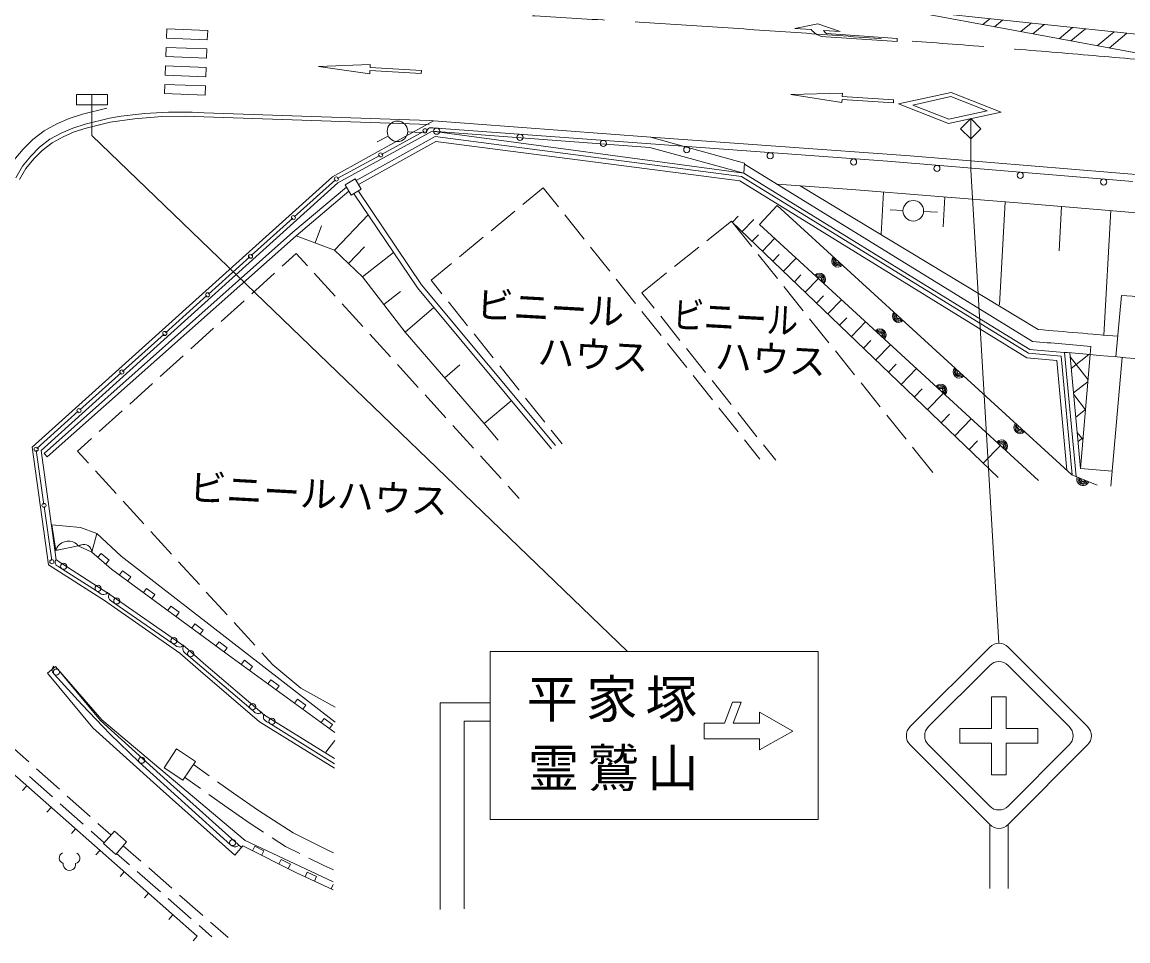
# Model space of a CAD drawing. Units: millimetres, scale not verified. Extents: x 40000 to 680000, y 20000 to 380000.
# Drawn here: x 379522 to 433298, y 247796 to 292470 of the extents above; entities that cross this region are included whole.
import ezdxf
from ezdxf.enums import TextEntityAlignment as Align

# ---------------------------------------------------------------- set-up
doc = ezdxf.new("R2010")
doc.units = ezdxf.units.MM
doc.header["$LTSCALE"] = 1000
doc.linetypes.add('CHAIN', pattern=[18.5, 12, -1.5, 3.5, -1.5])
for name, color, linetype, lineweight in [('M-BGD', 7, 'Continuous', 13), ('M-BMK', 2, 'CHAIN', 13), ('M-STR-STRC', 7, 'Continuous', 13)]:
    doc.layers.add(name, color=color, linetype=linetype, lineweight=lineweight)
doc.styles.add('ＭＳ ゴシック', font='')
doc.styles.get('ＭＳ ゴシック').set_extended_font_data('MS Gothic')

msp = doc.modelspace()

# ---------------------------------------------------------------- linework, layer by layer
at = {"layer": 'M-BGD'}
for p, q in [((382453, 287988), (383649, 288283)), ((381203, 287523), (381810, 287791)), ((381810, 287791), (382453, 287988)), ((383768, 287797), (382586, 287506)), ((383807, 287601), (384988, 287772)), ((384988, 287772), (386313, 287878)), ((386313, 287878), (387452, 287897)), ((387452, 287897), (388362, 287865)), ((388362, 287865), (399310, 287488)), ((399317, 287688), (388369, 288064)), ((380037, 286758), (380596, 287191)), ((380596, 287191), (381203, 287523)), ((381985, 287321), (381425, 287074)), ((382586, 287506), (381985, 287321)), ((382055, 287134), (382639, 287313)), ((382639, 287313), (383807, 287601)), ((394614, 284950), (399536, 287671)), ((394882, 284653), (399465, 287175)), ((399317, 287688), (410092, 286872)), ((399465, 287175), (410054, 286373)), ((399465, 287175), (414620, 285119)), ((379568, 286286), (380037, 286758)), ((380871, 286772), (380369, 286382)), ((381425, 287074), (380871, 286772)), ((380981, 286604), (381513, 286895)), ((381513, 286895), (382055, 287134)), ((395772, 284773), (399605, 286904)), ((395884, 284572), (399650, 286666)), ((397329, 286931), (396790, 286655)), ((398275, 287134), (398946, 287096)), ((399605, 286904), (414505, 284967)), ((399650, 286666), (414426, 284745)), ((410086, 286872), (414654, 285617)), ((422712, 285965), (410092, 286872)), ((379122, 285751), (379568, 286286)), ((380369, 286382), (379938, 285949)), ((380086, 285814), (380501, 286232)), ((380501, 286232), (380981, 286604)), ((410054, 286373), (414620, 285119)), ((379938, 285949), (379534, 285464)), ((379698, 285350), (380086, 285814)), ((414620, 285119), (414654, 285617)), ((414651, 285570), (428653, 276942)), ((435056, 284944), (422712, 285965)), ((379534, 285464), (379209, 284899)), ((379393, 284817), (379698, 285350)), ((414620, 285119), (426177, 277998)), ((380016, 271800), (394614, 284950)), ((380442, 271644), (394882, 284653)), ((414426, 284745), (428390, 276141)), ((414426, 284745), (428390, 276141)), ((414505, 284967), (428464, 276366)), ((416237, 284593), (419873, 284325)), ((417362, 284510), (428936, 277521)), ((392694, 282255), (395297, 284446)), ((392842, 282079), (395413, 284243)), ((395672, 284111), (398749, 279550)), ((395879, 284251), (398949, 279700)), ((403874, 283599), (404863, 284412)), ((404863, 284412), (405604, 283484)), ((419873, 284325), (423906, 284008)), ((421296, 282156), (421409, 284204)), ((423906, 284008), (427953, 283678)), ((424308, 282520), (424388, 283969)), ((415387, 282623), (416245, 283559)), ((416245, 283559), (430568, 270463)), ((427057, 278726), (427333, 283728)), ((427953, 283678), (432002, 283347)), ((429950, 281345), (430069, 283505)), ((394713, 281381), (396353, 283102)), ((402329, 282328), (403488, 283281)), ((405916, 283093), (406852, 281921)), ((414068, 282739), (414353, 283035)), ((414542, 282284), (415110, 282876)), ((422366, 283313), (421731, 283348)), ((423362, 283269), (424033, 283232)), ((432002, 283347), (436009, 282993)), ((432135, 277256), (432468, 283306)), ((393777, 281730), (394086, 282559)), ((412819, 281832), (414020, 282793)), ((414020, 282793), (415007, 281561)), ((414045, 282761), (426987, 270328)), ((415387, 282623), (428959, 270176)), ((380593, 271501), (392689, 282251)), ((380746, 271329), (392842, 282079)), ((400785, 281057), (401943, 282010)), ((415034, 281812), (415329, 282119)), ((415525, 281340), (416116, 281954)), ((395392, 280734), (396165, 281546)), ((396070, 280087), (397591, 281267)), ((407164, 281530), (408100, 280358)), ((411257, 280583), (412429, 281520)), ((392857, 281217), (392174, 280600)), ((393395, 280625), (392857, 281217)), ((399410, 279926), (400399, 280740)), ((415319, 281171), (416257, 280000)), ((416036, 280849), (416342, 281168)), ((416546, 280359), (417160, 280997)), ((391803, 280265), (390690, 279260)), ((394742, 279147), (393732, 280256)), ((409665, 279311), (410867, 280271)), ((417077, 279849), (417395, 280181)), ((398949, 279700), (405454, 271880)), ((399938, 279264), (399409, 279926)), ((408412, 279967), (409348, 278795)), ((417607, 279340), (418244, 280003)), ((397112, 278744), (397919, 279370)), ((398749, 279550), (405262, 271720)), ((410267, 278558), (409665, 279311)), ((416570, 279610), (417508, 278439)), ((418158, 278811), (418488, 279155)), ((432980, 279184), (432717, 276196)), ((390319, 278925), (389206, 277919)), ((396089, 277668), (395079, 278777)), ((398154, 277400), (399542, 278597)), ((401188, 277703), (400251, 278874)), ((418708, 278282), (419369, 278970)), ((409660, 278405), (410596, 277232)), ((411515, 276995), (410579, 278167)), ((417820, 278049), (418758, 276878)), ((419280, 277733), (419623, 278090)), ((388834, 277584), (387721, 276579)), ((419852, 277183), (420539, 277898)), ((426177, 277998), (428525, 276551)), ((397435, 276189), (396425, 277298)), ((402438, 276142), (401501, 277313)), ((420446, 276613), (420802, 276984)), ((410908, 276842), (411844, 275670)), ((412763, 275433), (411827, 276605)), ((419071, 276488), (420008, 275318)), ((421040, 276042), (421753, 276784)), ((430221, 276410), (430781, 270376)), ((431504, 276702), (431471, 276303)), ((387350, 276244), (386237, 275238)), ((428390, 276141), (429835, 276021)), ((428464, 276366), (430047, 276234)), ((429835, 276021), (430330, 270689)), ((429835, 276021), (430330, 270689)), ((430047, 276234), (430583, 270457)), ((430474, 276388), (430996, 270766)), ((430492, 276199), (431366, 275084)), ((430544, 275634), (431405, 276309)), ((430996, 270766), (431471, 276303)), ((433015, 276170), (432462, 269905)), ((398782, 274710), (397772, 275819)), ((400072, 275178), (400804, 275810)), ((403688, 274581), (402751, 275751)), ((421656, 275450), (422027, 275835)), ((422273, 274857), (423014, 275628)), ((385866, 274903), (384753, 273898)), ((412156, 275279), (413092, 274107)), ((414011, 273870), (413075, 275042)), ((420321, 274927), (421259, 273757)), ((430654, 274450), (431359, 275002)), ((400128, 273232), (399118, 274341)), ((422914, 274242), (423298, 274642)), ((423554, 273626), (424323, 274427)), ((430662, 274361), (431241, 273623)), ((401989, 272956), (403313, 274062)), ((404938, 273019), (404001, 274190)), ((384382, 273563), (383268, 272557)), ((413404, 273716), (414340, 272544)), ((415260, 272308), (414323, 273480)), ((421571, 273366), (422509, 272196)), ((424219, 272987), (424619, 273403)), ((430764, 273265), (431242, 273640)), ((401475, 271753), (400465, 272862)), ((424885, 272348), (425683, 273180)), ((382897, 272222), (382215, 271606)), ((405780, 271968), (405250, 272629)), ((414652, 272153), (415393, 271225)), ((425575, 271685), (425990, 272117)), ((430833, 272522), (431116, 272162)), ((430874, 272081), (431126, 272278)), ((380806, 266082), (380016, 271800)), ((380580, 269018), (380210, 271651)), ((381177, 266319), (380442, 271644)), ((382215, 271606), (382745, 271025)), ((416173, 271164), (415572, 271917)), ((422822, 271805), (423808, 270574)), ((426266, 271021), (427096, 271885)), ((380593, 271501), (380746, 271329)), ((402822, 270274), (401812, 271383)), ((383083, 270656), (384095, 269549)), ((430984, 270896), (431009, 270916)), ((430568, 270463), (431802, 269956)), ((403697, 269313), (403158, 269904)), ((380964, 266286), (380594, 268919)), ((384432, 269180), (385444, 268073)), ((380969, 268029), (381159, 266781)), ((382355, 267904), (380969, 268029)), ((383151, 267607), (382355, 267904)), ((383151, 267607), (382918, 266694)), ((384336, 266510), (383151, 267607)), ((385782, 267704), (386794, 266597)), ((381545, 266852), (381134, 266770)), ((382247, 267002), (381159, 266781)), ((381212, 266904), (381169, 266783)), ((381263, 266982), (381212, 266904)), ((381336, 267064), (381263, 266982)), ((381453, 267155), (381336, 267064)), ((381578, 267203), (381453, 267155)), ((381707, 267229), (381578, 267203)), ((381841, 267234), (381707, 267229)), ((381983, 267196), (381841, 267234)), ((382083, 267148), (381983, 267196)), ((382160, 267097), (382083, 267148)), ((382247, 267002), (382160, 267097)), ((382918, 266694), (382247, 267002)), ((382349, 267032), (382282, 266986)), ((382405, 267053), (382349, 267032)), ((382473, 267068), (382405, 267053)), ((382567, 267071), (382473, 267068)), ((382649, 267048), (382567, 267071)), ((382726, 267013), (382649, 267048)), ((382796, 266966), (382726, 267013)), ((382855, 266892), (382796, 266966)), ((382888, 266831), (382855, 266892)), ((382909, 266775), (382888, 266831)), ((382918, 266694), (382909, 266775)), ((381131, 266226), (381138, 266293)), ((381135, 266176), (381131, 266226)), ((381138, 266293), (381157, 266340)), ((381157, 266340), (381173, 266366)), ((383743, 264676), (381177, 266319)), ((383874, 265877), (382918, 266694)), ((383368, 266638), (383206, 266448)), ((383748, 266313), (383368, 266638)), ((383586, 266123), (383748, 266313)), ((394742, 258433), (384336, 266510)), ((387131, 266228), (388143, 265121)), ((383521, 264344), (380806, 266082)), ((381152, 266130), (381135, 266176)), ((381186, 266072), (381152, 266130)), ((381223, 266037), (381186, 266072)), ((381290, 265993), (381223, 266037)), ((381459, 265885), (381290, 265993)), ((383136, 264809), (381459, 265885)), ((389736, 261560), (383874, 265877)), ((384407, 265795), (384259, 265593)), ((384809, 265498), (384407, 265795)), ((384661, 265297), (384809, 265498)), ((383304, 264701), (383136, 264809)), ((383371, 264658), (383304, 264701)), ((383441, 264637), (383371, 264658)), ((383499, 264635), (383441, 264637)), ((383569, 264650), (383499, 264635)), ((383621, 264676), (383569, 264650)), ((383670, 264716), (383621, 264676)), ((383692, 264749), (383670, 264716)), ((383724, 264556), (383734, 264623)), ((383734, 264623), (383754, 264670)), ((387447, 262100), (383743, 264676)), ((383754, 264670), (383771, 264694)), ((385579, 264931), (385431, 264730)), ((385982, 264635), (385579, 264931)), ((385834, 264434), (385982, 264635)), ((388480, 264751), (389492, 263644)), ((387199, 261785), (383521, 264344)), ((383726, 264506), (383724, 264556)), ((383742, 264459), (383726, 264506)), ((383774, 264400), (383742, 264459)), ((383809, 264363), (383774, 264400)), ((383875, 264318), (383809, 264363)), ((384039, 264204), (383875, 264318)), ((386823, 262270), (384039, 264204)), ((386752, 264068), (386604, 263867)), ((387154, 263772), (386752, 264068)), ((387006, 263570), (387154, 263772)), ((387924, 263205), (387776, 263003)), ((388327, 262908), (387924, 263205)), ((389830, 263275), (390842, 262168)), ((388179, 262707), (388327, 262908)), ((386988, 262156), (386823, 262270)), ((387053, 262110), (386988, 262156)), ((387122, 262087), (387053, 262110)), ((387180, 262083), (387122, 262087)), ((387250, 262096), (387180, 262083)), ((387303, 262119), (387250, 262096)), ((387354, 262157), (387303, 262119)), ((387339, 261980), (387342, 262030)), ((387350, 261931), (387339, 261980)), ((387342, 262030), (387358, 262095)), ((387376, 261869), (387350, 261931)), ((387377, 262190), (387354, 262157)), ((387358, 262095), (387383, 262139)), ((387383, 262139), (387403, 262162)), ((388344, 261307), (387447, 262100)), ((389097, 262341), (388949, 262140)), ((389499, 262045), (389097, 262341)), ((389351, 261844), (389499, 262045)), ((388079, 261007), (387199, 261785)), ((387408, 261829), (387376, 261869)), ((387469, 261777), (387408, 261829)), ((387621, 261648), (387469, 261777)), ((390639, 259074), (387621, 261648)), ((394736, 257926), (389736, 261560)), ((390329, 261438), (390182, 261236)), ((390733, 261144), (390329, 261438)), ((391179, 261799), (391710, 261219)), ((380763, 260812), (381148, 261131)), ((380978, 260980), (380988, 261029)), ((380983, 260930), (380978, 260980)), ((381001, 260866), (380983, 260930)), ((380988, 261029), (381012, 261092)), ((381027, 260822), (381001, 260866)), ((381012, 261092), (381043, 261133)), ((381081, 260763), (381027, 260822)), ((381043, 261133), (381065, 261153)), ((383404, 258548), (381148, 261131)), ((381148, 261131), (383327, 258509)), ((391073, 258445), (388079, 261007)), ((391309, 258769), (388344, 261307)), ((390586, 260942), (390733, 261144)), ((391710, 261219), (393073, 260083)), ((391710, 261219), (393073, 260083)), ((380763, 260812), (382965, 258161)), ((382420, 259283), (381081, 260763)), ((391625, 260496), (391478, 260294)), ((392029, 260202), (391625, 260496)), ((391882, 260000), (392029, 260202)), ((393073, 260083), (394750, 259158)), ((383801, 257855), (382420, 259283)), ((392921, 259554), (392774, 259352)), ((393325, 259260), (392921, 259554)), ((393178, 259058), (393325, 259260)), ((390791, 258944), (390639, 259074)), ((390852, 258892), (390791, 258944)), ((390918, 258862), (390852, 258892)), ((390976, 258852), (390918, 258862)), ((391046, 258858), (390976, 258852)), ((391102, 258876), (391046, 258858)), ((391156, 258909), (391102, 258876)), ((391182, 258939), (391156, 258909)), ((391262, 258680), (391268, 258747)), ((391266, 258630), (391262, 258680)), ((391268, 258747), (391286, 258795)), ((391286, 258795), (391302, 258820)), ((394722, 256667), (391309, 258769)), ((382965, 258161), (386240, 255212)), ((383327, 258509), (386574, 255585)), ((390371, 252672), (383404, 258548)), ((394716, 256201), (391073, 258445)), ((391284, 258584), (391266, 258630)), ((391320, 258527), (391284, 258584)), ((391357, 258492), (391320, 258527)), ((391425, 258450), (391357, 258492)), ((391595, 258344), (391425, 258450)), ((394719, 256408), (391595, 258344)), ((394217, 258612), (394070, 258410)), ((394621, 258318), (394217, 258612)), ((394474, 258116), (394621, 258318)), ((385216, 256481), (383801, 257855)), ((378724, 257495), (379844, 256497)), ((387034, 257130), (386426, 256216)), ((387949, 256520), (387034, 257130)), ((394299, 256969), (394732, 257542)), ((387341, 255607), (387949, 256520)), ((380218, 256165), (381338, 255167)), ((389657, 252465), (385216, 256481)), ((386426, 256216), (387341, 255607)), ((387855, 256370), (388624, 255819)), ((379885, 255791), (381006, 254794)), ((386574, 255585), (390197, 252344)), ((387419, 255760), (388194, 255205)), ((389031, 255528), (389799, 254977)), ((379744, 255331), (379546, 255106)), ((386240, 255212), (389864, 251971)), ((388600, 254914), (389375, 254358)), ((389799, 254977), (391026, 254135)), ((381379, 254461), (382499, 253464)), ((381712, 254835), (382832, 253838)), ((380929, 254287), (380731, 254062)), ((389375, 254358), (390616, 253507)), ((391026, 254135), (392699, 253043)), ((383205, 253505), (383833, 252946)), ((390616, 253507), (391262, 253085)), ((382114, 253243), (381916, 253018)), ((382873, 253132), (383501, 252573)), ((383480, 252523), (384008, 253129)), ((384008, 253129), (384605, 252609)), ((391681, 252812), (392327, 252390)), ((392699, 253043), (394488, 252155)), ((384077, 252002), (383480, 252523)), ((384605, 252609), (384077, 252002)), ((384442, 252424), (385303, 251671)), ((389717, 252412), (389657, 252465)), ((389782, 252380), (389717, 252412)), ((389839, 252368), (389782, 252380)), ((389910, 252372), (389839, 252368)), ((390259, 252413), (389864, 251971)), ((389966, 252389), (389910, 252372)), ((390021, 252420), (389966, 252389)), ((390048, 252450), (390021, 252420)), ((390259, 252413), (392873, 251098)), ((394654, 250673), (390371, 252672)), ((390836, 252403), (390724, 252179)), ((391283, 252178), (390836, 252403)), ((392327, 252390), (393023, 252045)), ((383299, 252198), (383101, 251973)), ((384113, 252048), (384738, 251500)), ((391170, 251955), (391283, 252178)), ((392120, 251757), (392008, 251534)), ((392567, 251532), (392120, 251757)), ((393471, 251823), (394167, 251477)), ((394488, 252155), (394670, 252073)), ((384484, 251154), (384286, 250929)), ((385115, 251171), (386244, 250183)), ((385679, 251342), (386808, 250354)), ((392454, 251309), (392567, 251532)), ((393387, 251137), (393283, 250910)), ((393841, 250928), (393387, 251137)), ((394167, 251477), (394660, 251256)), ((392873, 251098), (394649, 250282)), ((393737, 250701), (393841, 250928)), ((385669, 250110), (385471, 249885)), ((394652, 250534), (394556, 250325)), ((386620, 249854), (387749, 248867)), ((387184, 250025), (388313, 249037)), ((386854, 249065), (386656, 248840)), ((388125, 248537), (388751, 247990)), ((388690, 248708), (389550, 247955)), ((388039, 248021), (387841, 247796))]:
    msp.add_line(p, q, dxfattribs=at)
msp.add_lwpolyline([(395519, 284059), (396015, 284345), (395727, 284845), (395231, 284559)], close=True, dxfattribs=at)
for points in [[(402666, 272145), (401989, 272956), (398154, 277400), (396070, 280087), (394713, 281381), (392842, 282079)], [(376654, 255519), (375560, 256657), (376781, 257942), (388039, 248021)]]:
    msp.add_lwpolyline(points, dxfattribs=at)
for centre, radius in [((397775, 287160), 500), ((422861, 283296), 500), ((380587, 268969), 100), ((380970, 266236), 100), ((381540, 266012), 150), ((383217, 264935), 150), ((384125, 264327), 150), ((386909, 262393), 150), ((387718, 261762), 150), ((381192, 260863), 150), ((390737, 259188), 150), ((391674, 258472), 150), ((385329, 256581), 150), ((389758, 252577), 150)]:
    msp.add_circle(centre, radius, dxfattribs=at)
for centre, radius, start, end in [((387209, 268297), 19802, 86.6419, 100.005), ((419197, 280860), 300, 137.5617, 317.5617), ((419197, 280860), 240, 137.5617, 317.5617), ((419197, 280860), 180, 137.5617, 317.5617), ((419197, 280860), 120, 137.5617, 317.5617), ((419197, 280860), 100, 137.5617, 317.5617), ((418294, 279961), 300, 317.5239, 137.5239), ((418294, 279961), 240, 317.5239, 137.5239), ((418294, 279961), 180, 317.5239, 137.5239), ((418294, 279961), 120, 317.5239, 137.5239), ((418294, 279961), 100, 317.5239, 137.5239), ((347368, -705601), 988500, 84.9098, 85.03152), ((422149, 278161), 300, 137.5617, 317.5617), ((422149, 278161), 240, 137.5617, 317.5617), ((422149, 278161), 180, 137.5617, 317.5617), ((422149, 278161), 120, 137.5617, 317.5617), ((422149, 278161), 100, 137.5617, 317.5617), ((421244, 277260), 300, 317.5239, 137.5239), ((421244, 277260), 240, 317.5239, 137.5239), ((347368, -705601), 986500, 85.03164, 85.25714), ((421244, 277260), 180, 317.5239, 137.5239), ((421244, 277260), 120, 317.5239, 137.5239), ((421244, 277260), 100, 317.5239, 137.5239), ((347368, -705601), 985500, 85.10441, 85.27627), ((347368, -705601), 985900, 85.10448, 85.27071), ((347368, -705601), 985080, 85.19777, 85.28212), ((347368, -705601), 985500, 84.69952, 85.10441), ((425101, 275462), 300, 137.5617, 317.5617), ((425101, 275462), 240, 137.5617, 317.5617), ((425101, 275462), 180, 137.5617, 317.5617), ((425101, 275462), 120, 137.5617, 317.5617), ((425101, 275462), 100, 137.5617, 317.5617), ((424194, 274559), 300, 317.5239, 137.5239), ((424194, 274559), 240, 317.5239, 137.5239), ((424194, 274559), 180, 317.5239, 137.5239), ((424194, 274559), 120, 317.5239, 137.5239), ((424194, 274559), 100, 317.5239, 137.5239), ((428053, 272763), 300, 137.5617, 317.5617), ((428053, 272763), 240, 137.5617, 317.5617), ((428053, 272763), 180, 137.5617, 317.5617), ((428053, 272763), 120, 137.5617, 317.5617), ((428053, 272763), 100, 137.5617, 317.5617), ((427145, 271858), 300, 317.5239, 137.5239), ((427145, 271858), 240, 317.5239, 137.5239), ((427145, 271858), 180, 317.5239, 137.5239), ((427145, 271858), 120, 317.5239, 137.5239), ((427145, 271858), 100, 317.5239, 137.5239), ((347368, -705601), 979942, 85.0145, 85.10441), ((431116, 270238), 300, 157.6729, 337.6729), ((431116, 270238), 240, 157.6729, 337.6729), ((431116, 270238), 180, 157.6729, 337.6729), ((431116, 270238), 120, 157.6729, 337.6729), ((431116, 270238), 100, 157.6729, 337.6729), ((381600, 251828), 274, 115.5032, 253.8937), ((382056, 251821), 274, 284.3045, 62.695), ((381824, 251522), 302, 171.9464, 6.2518)]:
    msp.add_arc(centre, radius, start, end, dxfattribs=at)
at = {"layer": 'M-BMK'}
msp.add_arc((347368, -705601), 1000000, 84.69952, 92.16828, dxfattribs=at)
msp.add_arc((347368, -705601), 1000000, 84.69952, 92.16828, dxfattribs=at)
msp.add_arc((347368, -705601), 1000000, 84.69952, 92.16828, dxfattribs=at)
at = {"layer": 'M-STR-STRC'}
for p, q in [((439721, 289851), (422189, 293100)), ((439850, 291238), (422189, 293100)), ((426237, 292350), (426582, 292637)), ((426812, 292243), (427207, 292571)), ((386543, 291692), (386560, 292142)), ((386560, 292142), (388546, 292065)), ((388546, 292065), (388529, 291615)), ((418220, 292388), (417103, 292162)), ((417103, 292162), (417901, 292108)), ((419298, 292015), (418220, 292388)), ((418500, 292068), (419298, 292015)), ((428092, 292006), (428596, 292424)), ((428668, 291899), (429221, 292358)), ((429948, 291662), (430611, 292212)), ((430524, 291555), (431236, 292146)), ((388529, 291615), (386543, 291692)), ((418380, 291776), (422072, 291529)), ((422082, 291679), (418639, 291909)), ((422072, 291529), (422082, 291679)), ((431804, 291318), (432625, 292000)), ((432380, 291211), (433250, 291934)), ((386508, 290792), (386526, 291242)), ((386526, 291242), (388511, 291165)), ((388511, 291165), (388494, 290715)), ((388494, 290715), (386508, 290792)), ((396450, 290409), (393942, 290319)), ((396442, 290259), (396450, 290409)), ((386474, 289892), (386491, 290342)), ((388459, 289815), (386474, 289892)), ((386491, 290342), (388477, 290265)), ((388477, 290265), (388459, 289815)), ((393942, 290319), (396426, 289960)), ((396426, 289960), (396434, 290110)), ((396434, 290110), (398931, 289976)), ((398939, 290125), (396442, 290259)), ((398931, 289976), (398939, 290125)), ((386439, 288992), (386456, 289442)), ((386456, 289442), (388442, 289365)), ((388442, 289365), (388425, 288915)), ((382170, 288954), (383670, 288954)), ((382170, 288454), (382170, 288954)), ((382920, 288954), (382920, 286954)), ((383670, 288954), (383670, 288454)), ((388425, 288915), (386439, 288992)), ((419418, 289008), (416909, 288950)), ((416909, 288950), (419389, 288559)), ((419409, 288859), (419418, 289008)), ((421903, 288692), (419409, 288859)), ((424708, 289054), (422146, 288489)), ((424691, 288846), (422833, 288436)), ((426454, 288153), (424691, 288846)), ((427142, 288097), (424708, 289054)), ((383670, 288454), (382170, 288454)), ((419389, 288559), (419398, 288709)), ((419398, 288709), (421893, 288543)), ((421893, 288543), (421903, 288692)), ((422146, 288489), (424575, 287542)), ((422833, 288436), (424591, 287750)), ((424575, 287542), (427142, 288097)), ((424591, 287750), (426454, 288153)), ((425654, 287780), (425159, 287285)), ((425654, 285280), (425654, 287780)), ((426149, 287285), (425654, 287780)), ((399176, 287144), (399200, 287202)), ((399200, 287202), (399234, 287250)), ((399234, 287250), (399287, 287296)), ((399287, 287296), (399339, 287322)), ((399339, 287322), (399410, 287337)), ((399410, 287337), (399490, 287331)), ((399490, 287331), (399690, 287317)), ((399690, 287317), (421604, 285701)), ((425159, 287285), (425654, 286790)), ((425654, 286790), (426149, 287285)), ((382920, 286954), (408965, 261863)), ((399069, 287162), (397002, 286037)), ((399173, 287104), (399176, 287144)), ((396914, 285990), (394846, 284865)), ((421604, 285701), (433542, 284726)), ((425654, 285280), (427025, 262266)), ((392754, 282997), (394765, 284807)), ((390668, 281120), (392680, 282930)), ((388583, 279243), (390594, 281053)), ((386497, 277366), (388508, 279176)), ((384411, 275489), (386423, 277299)), ((382326, 273611), (384337, 275422)), ((380240, 271734), (382251, 273545)), ((426579, 262082), (422710, 258213)), ((427471, 262082), (431339, 258213)), ((402285, 261863), (402285, 253697)), ((402285, 261863), (418236, 261863)), ((418236, 261863), (418236, 253697)), ((423602, 258213), (426579, 261190)), ((427471, 261190), (430447, 258213)), ((399845, 259365), (399845, 249321)), ((399845, 259365), (402285, 259365)), ((413675, 258376), (414066, 259397)), ((414487, 259397), (414066, 259397)), ((414095, 258376), (414487, 259397)), ((426672, 258120), (426672, 259659)), ((426672, 259659), (427378, 259659)), ((427378, 258120), (427378, 259659)), ((415387, 258376), (415387, 258914)), ((415387, 258914), (417000, 258000)), ((401026, 249362), (401026, 258476)), ((401026, 258476), (402285, 258476)), ((412699, 258376), (413675, 258376)), ((412699, 257624), (412699, 258376)), ((414095, 258376), (415387, 258376)), ((415387, 257624), (412699, 257624)), ((417000, 258000), (415387, 257086)), ((415387, 257086), (415387, 257624)), ((425133, 258120), (426672, 258120)), ((425133, 257414), (425133, 258120)), ((428917, 258120), (427378, 258120)), ((428917, 257414), (428917, 258120)), ((422710, 257321), (426579, 253453)), ((423602, 257321), (426579, 254345)), ((425133, 257414), (426672, 257414)), ((426672, 257414), (426672, 255875)), ((428917, 257414), (427378, 257414)), ((427378, 257414), (427378, 255875)), ((431339, 257321), (427471, 253453)), ((427471, 254345), (430447, 257321)), ((427378, 255875), (426672, 255875)), ((402285, 253697), (418236, 253697)), ((426579, 253453), (426579, 250341)), ((427471, 253453), (427471, 250341))]:
    msp.add_line(p, q, dxfattribs=at)
for centre, radius in [((399113, 287186), 100), ((399679, 287167), 150), ((403734, 286868), 150), ((407790, 286569), 150), ((396958, 286013), 100), ((411846, 286270), 150), ((415901, 285971), 150), ((419957, 285672), 150), ((424010, 285354), 150), ((428063, 285023), 150), ((394802, 284841), 100), ((394802, 284841), 100), ((432117, 284692), 150), ((392717, 282964), 100), ((390631, 281086), 100), ((388545, 279209), 100), ((386460, 277332), 100), ((384374, 275455), 100), ((382288, 273578), 100), ((380203, 271701), 100)]:
    msp.add_circle(centre, radius, dxfattribs=at)
for centre, radius, start, end in [((418686, 292728), 1000, 218.267, 252.1683), ((418937, 292310), 500, 208.9341, 233.4287), ((427025, 261636), 631, 45, 135), ((427025, 260744), 631, 44.9999, 135), ((423156, 257767), 631, 135, 225), ((424048, 257767), 631, 135, 225), ((430001, 257767), 631, 315.0001, 44.9998), ((430893, 257767), 631, 315, 45), ((427025, 254791), 631, 225, 315.0001), ((427025, 253899), 631, 225, 315)]:
    msp.add_arc(centre, radius, start, end, dxfattribs=at)

# ---------------------------------------------------------------- texts
at = {"layer": 'M-BGD', "style": 'ＭＳ ゴシック'}
for s, p in [('ビニール', (401617, 278763)), ('ハウス', (404603, 276456)), ('ハウス', (413235, 276248)), ('ビニールハウス', (387655, 269879))]:
    msp.add_text(s, height=1320, rotation=356.808, dxfattribs=at).set_placement(p, align=Align.MIDDLE_LEFT)
at = {"layer": 'M-BGD', "style": 'ＭＳ ゴシック', "width": 0.85}
msp.add_text('ビニール', height=1320, rotation=356.808, dxfattribs=at).set_placement((411156, 278271), align=Align.MIDDLE_LEFT)
at = {"layer": 'M-STR-STRC', "char_height": 1833, "attachment_point": 7, "style": 'ＭＳ ゴシック'}
for s, insert in [('\\T1.16;平家塚', (404054, 258439)), ('\\T1.16;霊鷲山', (404119, 255078))]:
    msp.add_mtext(s, dxfattribs=dict(at, insert=insert))

doc.saveas('drawing.dxf')
